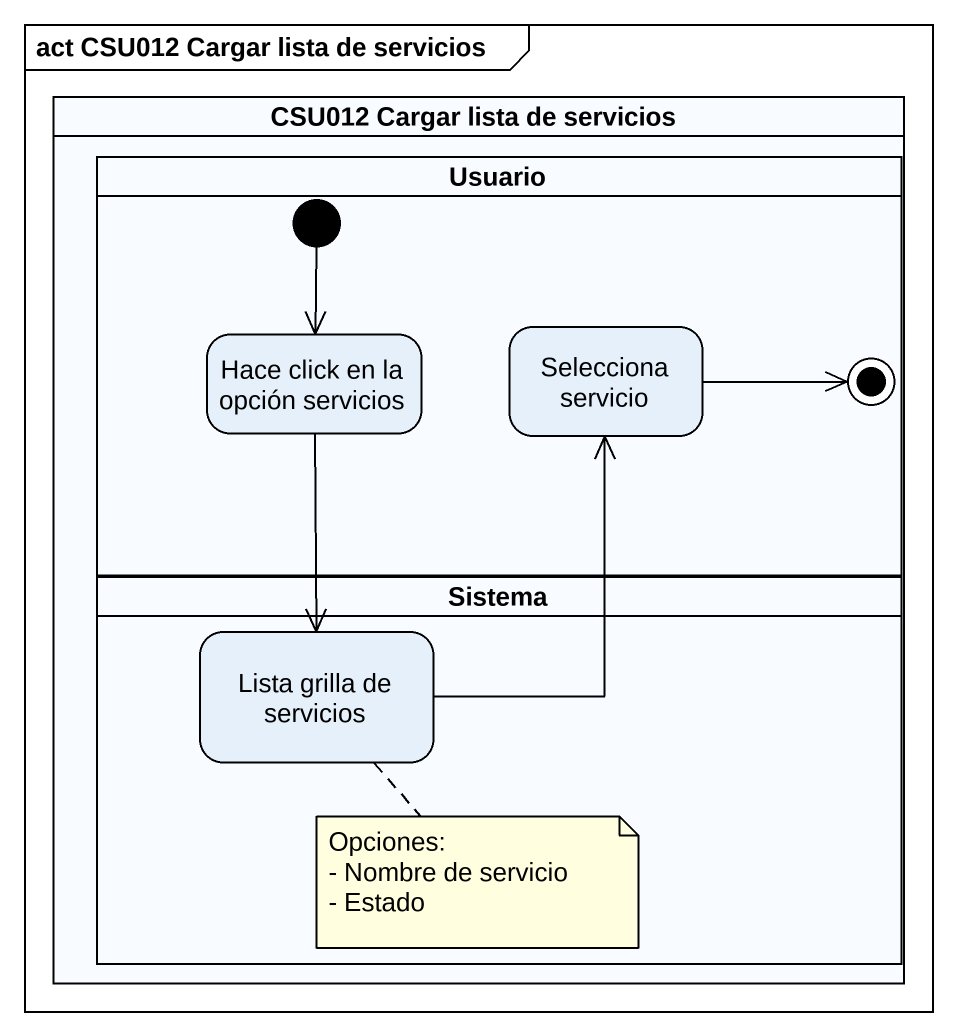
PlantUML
@startuml
mainframe act CSU012 Cargar lista de servicios
hide empty description
state "CSU012 Cargar lista de servicios" as CSU012_Cargar_lista_de <<partition>> {
  state Usuario <<partition>> {
    state "Hace click en la opción servicios" as Hace_click_en_la_opción
    state "Selecciona servicio" as Selecciona_servicio
    [*] --> Hace_click_en_la_opción
    Selecciona_servicio -right-> [*]
  }
  state Sistema <<partition>> {
    state "Lista grilla de servicios" as Lista_grilla_de_servicios
  }
}
Hace_click_en_la_opción --> Lista_grilla_de_servicios
Lista_grilla_de_servicios -up-> Selecciona_servicio
note bottom of Lista_grilla_de_servicios
  Opciones:
  - Nombre de servicio
  - Estado
end note
@enduml
